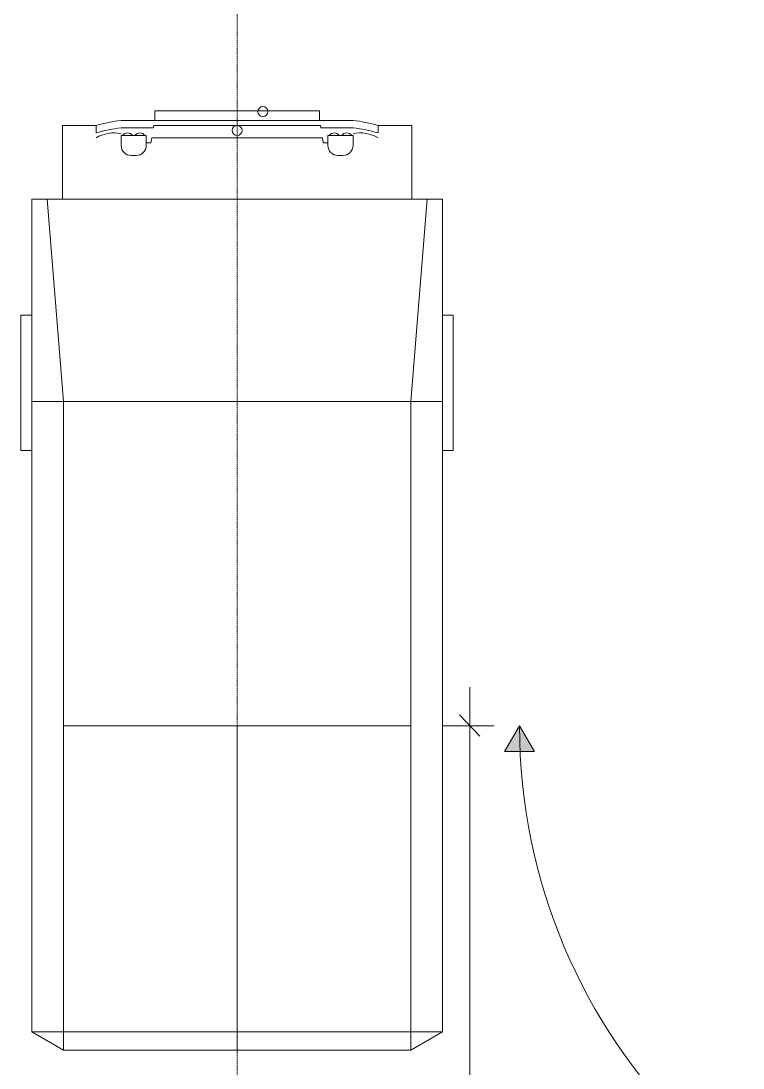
# Model space of a CAD drawing. Header units: millimetres. Extents: x -36433 to 17091, y -3786 to 28324.
# Drawn here: x -35283 to -28867, y 2936 to 12245 of the extents above; entities that cross this region are included whole.
import ezdxf

# ---------------------------------------------------------------- set-up
doc = ezdxf.new("R2010")
doc.units = ezdxf.units.MM
doc.linetypes.add('HIDDEN2', pattern=[0.1875, 0.125, -0.0625])

msp = doc.modelspace()

# ---------------------------------------------------------------- hatches: boundary and pattern name
at = {"linetype": 'Continuous', "lineweight": 5}
msp.add_hatch(color=256, dxfattribs=at).paths.add_polyline_path([(-30719.4, 5749.1), (-30852.4, 5979.4), (-30985.3, 5749.1)])

# ---------------------------------------------------------------- linework, layer by layer
for p, q in [((-34392.5, 11360.9), (-33362.5, 11360.9)), ((-34094.2, 11360.9), (-34094.2, 11446.5)), ((-34094.2, 11446.5), (-33362.5, 11446.5)), ((-33362.5, 11360.9), (-34094.2, 11360.9)), ((-32630.8, 11446.5), (-33362.5, 11446.5)), ((-32332.5, 11360.9), (-33362.5, 11360.9)), ((-33362.5, 11360.9), (-32630.8, 11360.9)), ((-32630.8, 11360.9), (-32630.8, 11446.5)), ((-34615.2, 11316.3), (-34914.9, 11316.3)), ((-34914.9, 10660.5), (-34914.9, 11316.3)), ((-34103, 11316.3), (-34106.7, 11294.1)), ((-32622, 11316.3), (-32618.3, 11294.1)), ((-32109.8, 11316.3), (-31810.1, 11316.3)), ((-31810.1, 10660.5), (-31810.1, 11316.3)), ((-34121.1, 11205), (-34128.6, 11160.5)), ((-32604, 11205), (-32596.4, 11160.5)), ((-35187.3, 8599.8), (-35187.3, 10660.5)), ((-35187.3, 10660.5), (-31858.1, 10660.5)), ((-35187.3, 10660.5), (-34914.9, 10660.5)), ((-35187.3, 10660.5), (-35187.3, 8862)), ((-34905.2, 8862), (-35051.1, 10660.5)), ((-31537.8, 10660.5), (-34866.9, 10660.5)), ((-31819.9, 8862), (-31673.9, 10660.5)), ((-31537.8, 10660.5), (-31810.1, 10660.5)), ((-31537.8, 8599.8), (-31537.8, 10660.5)), ((-31537.8, 10660.5), (-31537.8, 8862)), ((-35187.3, 8599.8), (-35187.3, 9806.2)), ((-31537.8, 8599.8), (-31537.8, 9806.2)), ((-35187.3, 9630.1), (-35282.9, 9630.1)), ((-35282.9, 9630.1), (-35282.9, 8424.9)), ((-31537.8, 9630.1), (-31442.1, 9630.1)), ((-31442.1, 9630.1), (-31442.1, 8424.9)), ((-35187.3, 8862), (-33362.5, 8862)), ((-35187.3, 8862), (-34905.2, 8862)), ((-34905.2, 8862), (-34905.2, 3096.7)), ((-31537.8, 8862), (-33362.5, 8862)), ((-31537.8, 8862), (-31819.9, 8862)), ((-31819.9, 8862), (-31819.9, 3096.7)), ((-35187.3, 8599.8), (-35187.3, 3259.6)), ((-31537.8, 8599.8), (-31537.8, 3259.6)), ((-35282.9, 8424.9), (-35187.3, 8424.9)), ((-31442.1, 8424.9), (-31537.8, 8424.9)), ((-34905.2, 5979.4), (-33362.5, 5979.4)), ((-31819.9, 5979.4), (-33362.5, 5979.4)), ((-33362.5, 5979.4), (-33362.5, 3096.7)), ((-34905.2, 3096.7), (-35187.3, 3259.6)), ((-35187.3, 3259.6), (-34905.2, 3259.6)), ((-34905.2, 3259.6), (-31537.8, 3259.6)), ((-31819.9, 3096.7), (-31537.8, 3259.6)), ((-34905.2, 3096.7), (-31819.9, 3096.7))]:
    msp.add_line(p, q, dxfattribs=at)
at = {"color": 0, "linetype": 'Continuous', "lineweight": 5}
for p, q in [((-34615.2, 11249.5), (-34615.2, 11316.3)), ((-34106.7, 11294.1), (-34392.5, 11294.1)), ((-33362.5, 11316.3), (-34103, 11316.3)), ((-33362.5, 11316.3), (-32622, 11316.3)), ((-32618.3, 11294.1), (-32332.5, 11294.1)), ((-32109.8, 11249.5), (-32109.8, 11316.3)), ((-34392.5, 11138.2), (-34392.5, 11227.3)), ((-34392.5, 11227.3), (-34169.8, 11227.3)), ((-34169.8, 11138.2), (-34169.8, 11227.3)), ((-34121.1, 11205), (-33362.5, 11205)), ((-32604, 11205), (-33362.5, 11205)), ((-32555.2, 11138.2), (-32555.2, 11227.3)), ((-32332.5, 11227.3), (-32555.2, 11227.3)), ((-32332.5, 11138.2), (-32332.5, 11227.3)), ((-34169.8, 11160.5), (-34128.6, 11160.5)), ((-32555.2, 11160.5), (-32596.4, 11160.5)), ((-34303.4, 11049.1), (-34258.9, 11049.1)), ((-32421.6, 11049.1), (-32466.1, 11049.1))]:
    msp.add_line(p, q, dxfattribs=at)
at = {"linetype": 'HIDDEN2', "lineweight": 5}
msp.add_lwpolyline([(-33362.5, 20381.8), (-33362.5, 1084.7)], dxfattribs=at)
at = {"linetype": 'Continuous', "lineweight": 5}
for points in [[(-31294.1, 6322.2), (-31294.1, -1901.7)], [(-31531.2, 5979.4), (-31082.7, 5979.4)]]:
    msp.add_lwpolyline(points, dxfattribs=at)
at = {"linetype": 'Continuous', "lineweight": 30}
msp.add_lwpolyline([(-31205.7, 5885.9), (-31384.9, 6075.5)], dxfattribs=at)
at = {"linetype": 'Continuous', "lineweight": 5}
msp.add_lwpolyline([(-30852.4, 5979.4), (-30985.3, 5749.1), (-30719.4, 5749.1)], close=True, dxfattribs=at)
at = {"color": 0, "linetype": 'Continuous', "lineweight": 5}
for centre in [(-33133.2, 11439.1), (-33362.5, 11271.8)]:
    msp.add_circle(centre, 44.5, dxfattribs=at)
for centre, radius, start, end in [((-34225.5, 9946.9), 1423.8, 96.73601, 105.88385), ((-32499.5, 9946.9), 1423.8, 74.11615, 83.26399), ((-34225.5, 9880.1), 1423.8, 96.73601, 105.88385), ((-32499.5, 9880.1), 1423.8, 74.11615, 83.26399), ((-34459.3, 10954.5), 295, 76.9139, 121.89079), ((-34336.8, 11193.9), 55.7, 36.8699, 143.1301), ((-34225.5, 11193.9), 55.7, 36.8699, 143.1301), ((-32499.5, 11193.9), 55.7, 36.8699, 143.1301), ((-32388.2, 11193.9), 55.7, 36.8699, 143.1301), ((-32265.7, 10954.5), 295, 58.10921, 103.0861), ((-34303.4, 11138.2), 89.1, 180, 270), ((-34258.9, 11138.2), 89.1, 270, 0), ((-32466.1, 11138.2), 89.1, 180, 270), ((-32421.6, 11138.2), 89.1, 270, 0)]:
    msp.add_arc(centre, radius, start, end, dxfattribs=at)
at = {"linetype": 'Continuous', "lineweight": 5}
msp.add_arc((-25797.1, 5979.4), 5055.3, 180, 0, dxfattribs=at)

doc.saveas('drawing.dxf')
